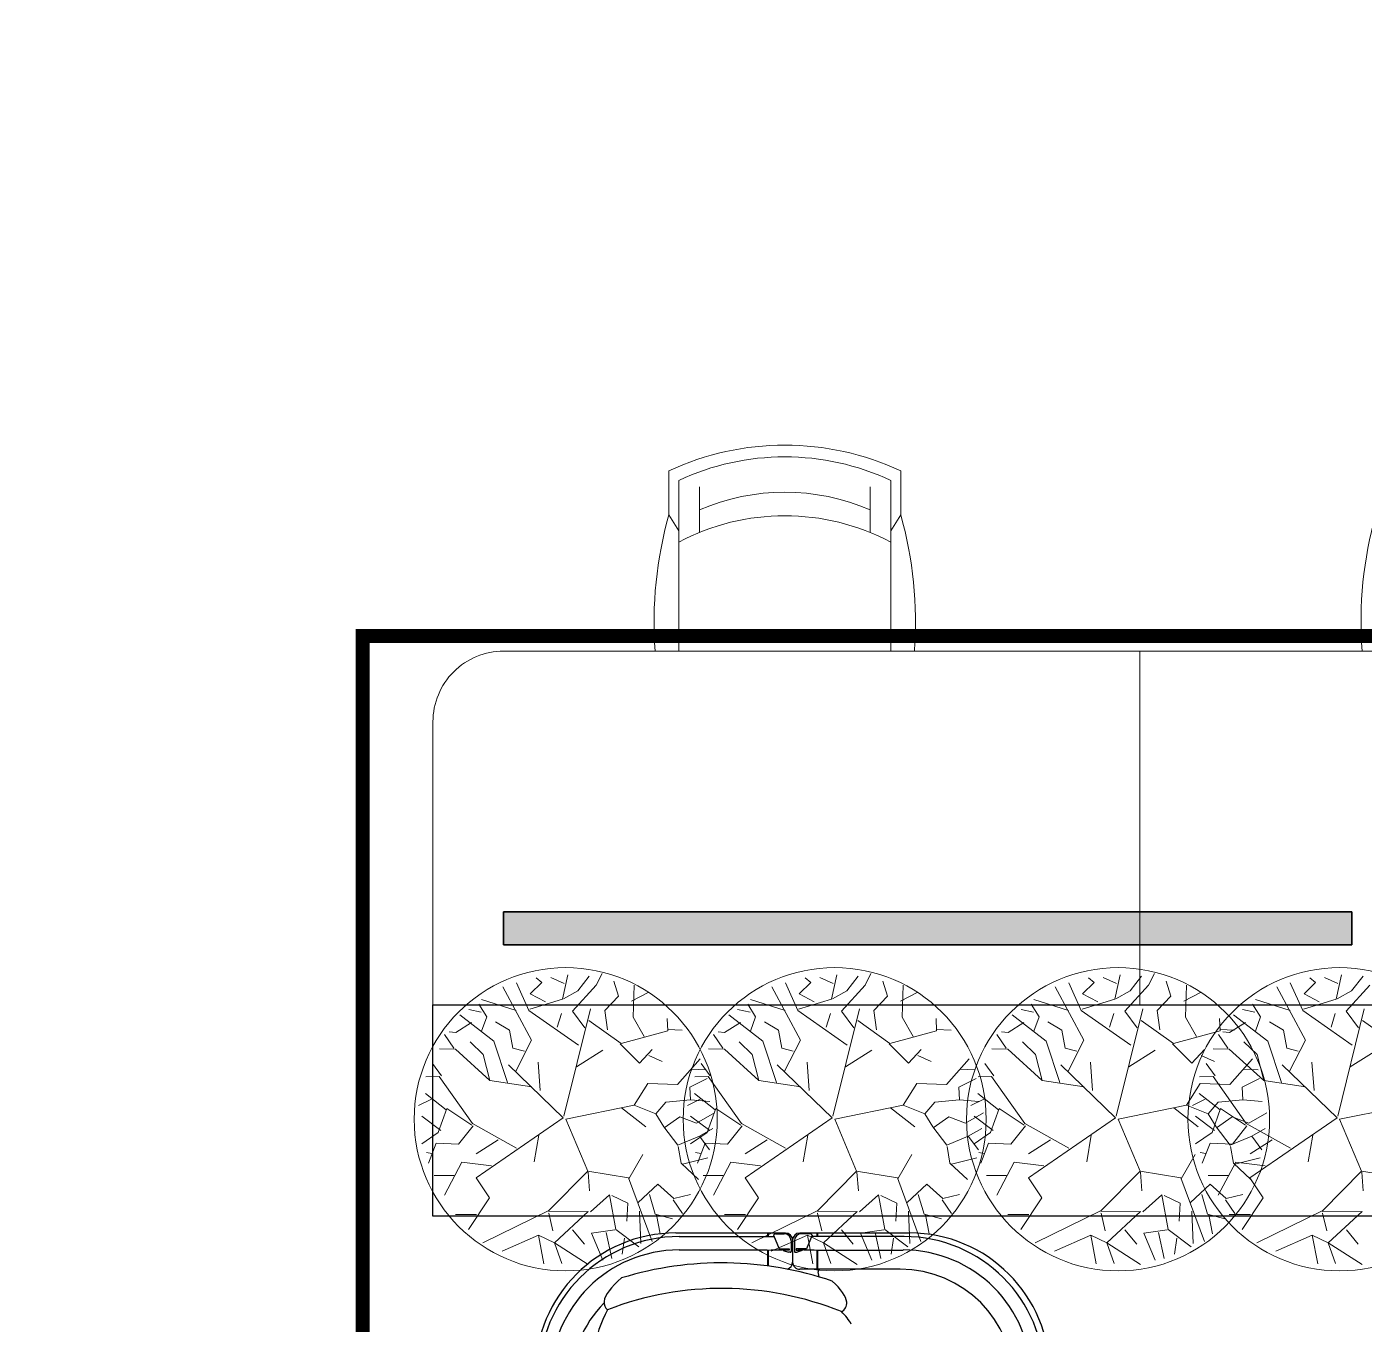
# Model space of a CAD drawing. Header units: millimetres. Extents: x 148480 to 578986, y 39883 to 155062.
# Drawn here: x 226384 to 229222, y 82730 to 85482 of the extents above; entities that cross this region are included whole.
import ezdxf

# ---------------------------------------------------------------- set-up
doc = ezdxf.new("R2010")
doc.units = ezdxf.units.MM
for name, pattern in [('CENTER', [2, 1.25, -0.25, 0.25, -0.25]), ('CONTINU', [0]), ('HIDDEN', [0.375, 0.25, -0.125])]:
    doc.linetypes.add(name, pattern=pattern)
for name, color, linetype in [('CEN', 252, 'CENTER'), ('EL-6FEET SUSPENDED LIGHT', 230, 'Continuous'), ('Flooring', 44, 'Continuous'), ('I - MODULAR', 44, 'Continuous'), ('Layer2', 4, 'Continuous'), ('Layer4', 6, 'Continuous'), ('M-HVAC VRV PIPE', 4, 'Continuous')]:
    doc.layers.add(name, color=color, linetype=linetype)
doc.layers.add('I-01$0$i-plants', color=7, linetype='Continuous', lineweight=13, true_color=0x86b300)
doc.layers.add('ID - MODULAR', color=44, linetype='Continuous', lineweight=5)

# ---------------------------------------------------------------- blocks, each defined once
blk = doc.blocks.new('GFC1')
at = {"layer": 'CEN', "color": 8, "linetype": 'HIDDEN', "lineweight": 0, "ltscale": 1500}
blk.add_lwpolyline([(303830.5, 81074.4), (299729.3, 81074.4), (299729.3, 85175.6), (303830.5, 85175.6)], close=True, dxfattribs=at)
at = {"layer": 'Flooring', "color": 8, "linetype": 'HIDDEN', "ltscale": 1500}
blk.add_arc((300007.7, 78255.1), 12777.8, 229.90697, 79.60318, dxfattribs=at)
at = {"layer": 'I - MODULAR', "color": 8}
for p, q in [((300393.6, 83909.6), (300626.3, 83909.6)), ((300401, 83902.1), (300602.3, 83902.1)), ((300588.5, 83909.6), (300588.5, 83902.1)), ((300590.5, 83902.1), (300590.5, 83909.6)), ((300601, 83905.3), (300612.7, 83875.8)), ((300605.4, 83908), (300623.3, 83908)), ((300638.5, 83892.8), (300638.5, 83870.7)), ((300641.5, 83894.3), (300641.5, 83847.9)), ((300645.3, 83892.8), (300645.3, 83870.7)), ((300656.7, 83909.6), (300889.9, 83909.6)), ((300678.4, 83908), (300660.5, 83908)), ((300682.8, 83905.3), (300671.1, 83875.8)), ((300878, 83902.1), (300681.5, 83902.1)), ((300692.8, 83909.6), (300692.8, 83902.1)), ((300694.9, 83902.1), (300694.9, 83909.6)), ((300533.1, 83873.5), (300400.6, 83873.5)), ((300587.4, 83873.5), (300533.1, 83873.5)), ((300588.5, 83873.5), (300588.5, 83839.8)), ((300590.5, 83839.5), (300590.5, 83873.5)), ((300612.7, 83875.8), (300634.5, 83875.8)), ((300621.8, 83872.2), (300621.8, 83873.4)), ((300634.5, 83873.4), (300621.8, 83873.4)), ((300621.8, 83872.2), (300632.6, 83869.1)), ((300636.3, 83868.7), (300632.8, 83869)), ((300634.5, 83875.8), (300634.5, 83873.4)), ((300647.5, 83868.7), (300651, 83869)), ((300649.2, 83875.8), (300649.2, 83873.4)), ((300671.1, 83875.8), (300649.2, 83875.8)), ((300649.2, 83873.4), (300661.9, 83873.4)), ((300661.9, 83872.2), (300651.2, 83869.1)), ((300661.9, 83872.2), (300661.9, 83873.4)), ((300692.8, 83873.5), (300692.8, 83832.6)), ((300694.9, 83832.6), (300694.9, 83873.5)), ((300696.4, 83873.5), (300750.7, 83873.5)), ((300750.7, 83873.5), (300876.1, 83873.5)), ((300870.1, 83832.6), (300656.7, 83832.6)), ((300698.1, 83816.4), (300695.9, 83827.1))]:
    blk.add_line(p, q, dxfattribs=at)
at = {"layer": 'I - MODULAR', "color": 8, "linetype": 'Continuous'}
blk.add_lwpolyline([(299878.4, 84393.7), (304378.4, 84393.7), (304378.4, 83945.6), (299878.4, 83945.6)], close=True, dxfattribs=at)
at = {"layer": 'I - MODULAR', "color": 8}
for centre, radius, start, end in [((300393.6, 83611.3), 298.3, 90, 180), ((300401, 83604.3), 297.8, 90, 180), ((300605.4, 83903.1), 4.86, 90, 154.3345), ((300623.3, 83892.8), 15.3, 0, 90), ((300626.3, 83894.3), 15.2, 0, 90), ((300656.7, 83894.3), 15.2, 90, 180), ((300660.5, 83892.8), 15.3, 90, 180), ((300678.4, 83903.1), 4.86, 25.6655, 90), ((300878, 83604.3), 297.8, 0, 90), ((300889.9, 83611.9), 297.7, 0, 90), ((300400.6, 83601.6), 272, 90, 180), ((300636.5, 83870.7), 2.02, 265, 0), ((300647.3, 83870.7), 2.02, 180, 275), ((300876.1, 83601.6), 272, 0, 90), ((300491.8, 83117.1), 729.1, 71.2791, 106.9958), ((300626.3, 83847.9), 15.2, 283.4343, 0), ((300656.7, 83847.9), 15.2, 180, 270), ((300700.4, 83828), 4.62, 90, 192), ((300870.1, 83591.3), 241.3, 0, 90), ((300491.8, 83117.1), 675, 67.9696, 111.0811), ((300412.8, 83591.3), 241.3, 135.2935, 180), ((300260.4, 83762.2), 19, 172.766, 233.3755), ((300736.7, 83760.7), 19.8, 294.8418, 7.1946), ((300413.1, 83649.6), 190.7, 149.3295, 176.8836)]:
    blk.add_arc(centre, radius, start, end, dxfattribs=at)
for centre, major_axis, ratio, start_param, end_param in [((300586.8, 83875.8), (44.5, 0), 0.051024, 4.724263, 6.283907), ((300697, 83875.8), (44.5, 0), 0.051024, 3.140871, 4.700515), ((300936.9, 83994), (694.6, 238.9), 0.160816, 2.756992, 3.062566), ((300065.6, 84000.3), (-689.7, 246.9), 0.161068, 3.2231, 3.498233), ((300653.5, 83722), (-117.8, 47.6), 0.529715, 3.717763, 4.061141)]:
    blk.add_ellipse(centre, major_axis=major_axis, ratio=ratio, start_param=start_param, end_param=end_param, dxfattribs=at)
at = {"layer": 'I-01$0$i-plants', "color": 8}
for p, q in [((300224.7, 84434.9), (300237.1, 84460.2)), ((300795.4, 84434.9), (300807.8, 84460.2)), ((301396.7, 84434.9), (301409.1, 84460.2)), ((300087.7, 84318.8), (300026.9, 84431.8)), ((300082.1, 84381.5), (300055.6, 84440.4)), ((300085, 84417.1), (300109.2, 84440.6)), ((300109.2, 84440.6), (300097.4, 84450.5)), ((300156.7, 84438.6), (300128.3, 84451.6)), ((300153.1, 84405.3), (300164.4, 84457.2)), ((300174.3, 84379.8), (300224.7, 84434.9)), ((300185.7, 84423.2), (300209.9, 84454.6)), ((300272, 84411.6), (300262.4, 84443.8)), ((300303, 84367.5), (300305.1, 84435)), ((300658.4, 84318.8), (300597.6, 84431.8)), ((300652.8, 84381.5), (300626.3, 84440.4)), ((300655.7, 84417.1), (300679.9, 84440.6)), ((300679.9, 84440.6), (300668.1, 84450.5)), ((300727.4, 84438.6), (300699, 84451.6)), ((300723.8, 84405.3), (300735.1, 84457.2)), ((300745, 84379.8), (300795.4, 84434.9)), ((300756.5, 84423.2), (300780.7, 84454.6)), ((300842.8, 84411.6), (300833.1, 84443.8)), ((300873.7, 84367.5), (300875.8, 84435)), ((301259.7, 84318.8), (301198.9, 84431.8)), ((301254.1, 84381.5), (301227.6, 84440.4)), ((301257, 84417.1), (301281.2, 84440.6)), ((301281.2, 84440.6), (301269.4, 84450.5)), ((301328.7, 84438.6), (301300.3, 84451.6)), ((301325.1, 84405.3), (301336.4, 84457.2)), ((301346.3, 84379.8), (301396.7, 84434.9)), ((301357.7, 84423.2), (301381.9, 84454.6)), ((301444, 84411.6), (301434.4, 84443.8)), ((301475, 84367.5), (301477.1, 84435)), ((301729.6, 84318.8), (301668.9, 84431.8)), ((301724.1, 84381.5), (301697.5, 84440.4)), ((301727, 84417.1), (301751.1, 84440.6)), ((301751.1, 84440.6), (301739.3, 84450.5)), ((301798.6, 84438.6), (301770.2, 84451.6)), ((301795, 84405.3), (301806.3, 84457.2)), ((301816.2, 84379.8), (301866.6, 84434.9)), ((301827.7, 84423.2), (301851.9, 84454.6)), ((300055.3, 84381.6), (299981.4, 84404.8)), ((300083.6, 84384.5), (300153.1, 84405.3)), ((300116.9, 84400.1), (300085, 84417.1)), ((300155.3, 84406), (300185.7, 84423.2)), ((300243.1, 84381.4), (300272, 84411.6)), ((300299.7, 84401.2), (300336.4, 84420.3)), ((300626, 84381.6), (300552.1, 84404.8)), ((300654.3, 84384.5), (300723.8, 84405.3)), ((300687.6, 84400.1), (300655.7, 84417.1)), ((300726, 84406), (300756.5, 84423.2)), ((300813.8, 84381.4), (300842.8, 84411.6)), ((300870.4, 84401.2), (300907.1, 84420.3)), ((301227.3, 84381.6), (301153.4, 84404.8)), ((301255.6, 84384.5), (301325.1, 84405.3)), ((301288.9, 84400.1), (301257, 84417.1)), ((301327.3, 84406), (301357.7, 84423.2)), ((301415.1, 84381.4), (301444, 84411.6)), ((301471.7, 84401.2), (301508.4, 84420.3)), ((301697.2, 84381.6), (301623.4, 84404.8)), ((301725.5, 84384.5), (301795, 84405.3)), ((301758.9, 84400.1), (301727, 84417.1)), ((301797.2, 84406), (301827.7, 84423.2)), ((299980.6, 84378), (299954.2, 84383.5)), ((299992.4, 84368.1), (299975.4, 84395.2)), ((300186.9, 84308.3), (300082.1, 84381.5)), ((300142.1, 84345.8), (300151.2, 84375.4)), ((300156.2, 84157.2), (300212.5, 84384.7)), ((300200.5, 84344.6), (300174.3, 84379.8)), ((300248.7, 84340.3), (300243.1, 84381.4)), ((300551.3, 84378), (300524.9, 84383.5)), ((300563.1, 84368.1), (300546.2, 84395.2)), ((300757.6, 84308.3), (300652.8, 84381.5)), ((300712.8, 84345.8), (300721.9, 84375.4)), ((300726.9, 84157.2), (300783.2, 84384.7)), ((300771.2, 84344.6), (300745, 84379.8)), ((300819.4, 84340.3), (300813.8, 84381.4)), ((301152.6, 84378), (301126.2, 84383.5)), ((301164.4, 84368.1), (301147.4, 84395.2)), ((301358.9, 84308.3), (301254.1, 84381.5)), ((301314.1, 84345.8), (301323.2, 84375.4)), ((301328.2, 84157.2), (301384.5, 84384.7)), ((301372.5, 84344.6), (301346.3, 84379.8)), ((301420.7, 84340.3), (301415.1, 84381.4)), ((301622.6, 84378), (301596.1, 84383.5)), ((301634.4, 84368.1), (301617.4, 84395.2)), ((301828.9, 84308.3), (301724.1, 84381.5)), ((301784, 84345.8), (301793.1, 84375.4)), ((301798.1, 84157.2), (301854.4, 84384.7)), ((301842.4, 84344.6), (301816.2, 84379.8)), ((299960.5, 84355.7), (299926.6, 84334.9)), ((300007.9, 84316.5), (299935.5, 84372.2)), ((299981.4, 84337.9), (299992.4, 84368.1)), ((300041, 84339.9), (300011.2, 84357.5)), ((300209, 84360.5), (300277.4, 84311.4)), ((300326.6, 84326.1), (300303, 84367.5)), ((300376.5, 84338.6), (300375.4, 84364.8)), ((300531.2, 84355.7), (300497.3, 84334.9)), ((300578.6, 84316.5), (300506.2, 84372.2)), ((300552.1, 84337.9), (300563.1, 84368.1)), ((300611.7, 84339.9), (300581.9, 84357.5)), ((300779.7, 84360.5), (300848.1, 84311.4)), ((300897.3, 84326.1), (300873.7, 84367.5)), ((300947.2, 84338.6), (300946.1, 84364.8)), ((301132.5, 84355.7), (301098.6, 84334.9)), ((301179.9, 84316.5), (301107.5, 84372.2)), ((301153.4, 84337.9), (301164.4, 84368.1)), ((301213, 84339.9), (301183.2, 84357.5)), ((301381, 84360.5), (301449.4, 84311.4)), ((301498.6, 84326.1), (301475, 84367.5)), ((301548.5, 84338.6), (301547.4, 84364.8)), ((301602.4, 84355.7), (301568.6, 84334.9)), ((301649.8, 84316.5), (301577.4, 84372.2)), ((301623.4, 84337.9), (301634.4, 84368.1)), ((301682.9, 84339.9), (301653.2, 84357.5)), ((301850.9, 84360.5), (301919.3, 84311.4)), ((299923, 84301.6), (299903.2, 84330.4)), ((299926.6, 84334.9), (299912.7, 84336)), ((300048, 84301.6), (300041, 84339.9)), ((300053.9, 84252.5), (300087.7, 84318.8)), ((300277.4, 84311.4), (300376.5, 84338.6)), ((300375.8, 84340.9), (300407.4, 84339.8)), ((300493.8, 84301.6), (300473.9, 84330.4)), ((300497.3, 84334.9), (300483.4, 84336)), ((300618.7, 84301.6), (300611.7, 84339.9)), ((300624.6, 84252.5), (300658.4, 84318.8)), ((300848.1, 84311.4), (300947.2, 84338.6)), ((300946.5, 84340.9), (300978.1, 84339.8)), ((301095, 84301.6), (301075.2, 84330.4)), ((301098.6, 84334.9), (301084.7, 84336)), ((301220, 84301.6), (301213, 84339.9)), ((301225.9, 84252.5), (301259.7, 84318.8)), ((301449.4, 84311.4), (301548.5, 84338.6)), ((301565, 84301.6), (301545.2, 84330.4)), ((301547.8, 84340.9), (301579.4, 84339.8)), ((301568.6, 84334.9), (301554.7, 84336)), ((301690, 84301.6), (301682.9, 84339.9)), ((301695.9, 84252.5), (301729.6, 84318.8)), ((299926, 84299.7), (299892.1, 84300.5)), ((299999.3, 84233.2), (299926, 84299.7)), ((299985.2, 84288.1), (299957.1, 84314.7)), ((300036.6, 84228.5), (300007.9, 84316.5)), ((300072.3, 84295.5), (300048, 84301.6)), ((300182.9, 84261.8), (300239.1, 84297.4)), ((300275.5, 84310.8), (300316.7, 84269.8)), ((300316.7, 84269.8), (300343.6, 84299)), ((300496.7, 84299.7), (300462.8, 84300.5)), ((300570, 84233.2), (300496.7, 84299.7)), ((300555.9, 84288.1), (300527.9, 84314.7)), ((300607.3, 84228.5), (300578.6, 84316.5)), ((300643, 84295.5), (300618.7, 84301.6)), ((300753.6, 84261.8), (300809.8, 84297.4)), ((300846.2, 84310.8), (300887.4, 84269.8)), ((300887.4, 84269.8), (300914.3, 84299)), ((301098, 84299.7), (301064.1, 84300.5)), ((301171.3, 84233.2), (301098, 84299.7)), ((301157.2, 84288.1), (301129.1, 84314.7)), ((301208.6, 84228.5), (301179.9, 84316.5)), ((301244.3, 84295.5), (301220, 84301.6)), ((301354.9, 84261.8), (301411.1, 84297.4)), ((301447.5, 84310.8), (301488.7, 84269.8)), ((301488.7, 84269.8), (301515.6, 84299)), ((301567.9, 84299.7), (301534.1, 84300.5)), ((301641.2, 84233.2), (301567.9, 84299.7)), ((301627.1, 84288.1), (301599.1, 84314.7)), ((301678.6, 84228.5), (301649.8, 84316.5)), ((301714.2, 84295.5), (301690, 84301.6)), ((301824.8, 84261.8), (301881.1, 84297.4)), ((299896.2, 84242.7), (299877.1, 84269.1)), ((299999.3, 84233.2), (299985.2, 84288.1)), ((300154.8, 84154), (300038.4, 84266.5)), ((300106.2, 84211.9), (300101.7, 84272.1)), ((300336.2, 84286.2), (300364.6, 84273.2)), ((300397.2, 84224.2), (300445.7, 84278.8)), ((300466.9, 84242.7), (300447.8, 84269.1)), ((300570, 84233.2), (300555.9, 84288.1)), ((300725.5, 84154), (300609.1, 84266.5)), ((300676.9, 84211.9), (300672.4, 84272.1)), ((300906.9, 84286.2), (300935.3, 84273.2)), ((300968, 84224.2), (301016.4, 84278.8)), ((301068.2, 84242.7), (301049.1, 84269.1)), ((301171.3, 84233.2), (301157.2, 84288.1)), ((301326.8, 84154), (301210.4, 84266.5)), ((301278.2, 84211.9), (301273.7, 84272.1)), ((301508.2, 84286.2), (301536.6, 84273.2)), ((301538.2, 84242.7), (301519, 84269.1)), ((301569.2, 84224.2), (301617.7, 84278.8)), ((301641.2, 84233.2), (301627.1, 84288.1)), ((301796.7, 84154), (301680.4, 84266.5)), ((301748.1, 84211.9), (301743.6, 84272.1)), ((299891.9, 84241.4), (299863.2, 84240.9)), ((299962.1, 84141.8), (299891.9, 84241.4)), ((300088.1, 84219.9), (299999.3, 84233.2)), ((300423.7, 84218.7), (300460.5, 84237.5)), ((300427.7, 84257.4), (300457.2, 84255.3)), ((300462.6, 84241.4), (300433.9, 84240.9)), ((300532.9, 84141.8), (300462.6, 84241.4)), ((300658.9, 84219.9), (300570, 84233.2)), ((300994.4, 84218.7), (301031.2, 84237.5)), ((300998.4, 84257.4), (301027.9, 84255.3)), ((301063.9, 84241.4), (301035.2, 84240.9)), ((301134.1, 84141.8), (301063.9, 84241.4)), ((301260.1, 84219.9), (301171.3, 84233.2)), ((301533.8, 84241.4), (301505.1, 84240.9)), ((301604.1, 84141.8), (301533.8, 84241.4)), ((301595.7, 84218.7), (301632.5, 84237.5)), ((301599.7, 84257.4), (301629.2, 84255.3)), ((301730.1, 84219.9), (301641.2, 84233.2)), ((299906.6, 84170.8), (299862.5, 84205.7)), ((300305.4, 84180.4), (300334.1, 84226.5)), ((300334.1, 84226.5), (300397.2, 84224.2)), ((300424.8, 84192.2), (300423.7, 84218.7)), ((300477.3, 84170.8), (300433.2, 84205.7)), ((300876.2, 84180.4), (300904.8, 84226.5)), ((300904.8, 84226.5), (300968, 84224.2)), ((300995.5, 84192.2), (300994.4, 84218.7)), ((301078.6, 84170.8), (301034.5, 84205.7)), ((301477.4, 84180.4), (301506.1, 84226.5)), ((301548.5, 84170.8), (301504.5, 84205.7)), ((301506.1, 84226.5), (301569.2, 84224.2)), ((301596.8, 84192.2), (301595.7, 84218.7)), ((299875, 84193.5), (299847.8, 84180)), ((300160.1, 84150.9), (300305.4, 84180.4)), ((300305.4, 84180.4), (300351.4, 84162)), ((300351.4, 84162), (300372.7, 84187.2)), ((300372.7, 84187.2), (300424.8, 84192.2)), ((300445.7, 84193.5), (300418.5, 84180)), ((300424.8, 84192.2), (300466.1, 84188.3)), ((300730.8, 84150.9), (300876.2, 84180.4)), ((300876.2, 84180.4), (300922.1, 84162)), ((300922.1, 84162), (300943.4, 84187.2)), ((300943.4, 84187.2), (300995.5, 84192.2)), ((300995.5, 84192.2), (301036.8, 84188.3)), ((301047, 84193.5), (301019.8, 84180)), ((301332.1, 84150.9), (301477.4, 84180.4)), ((301477.4, 84180.4), (301523.4, 84162)), ((301517, 84193.5), (301489.8, 84180)), ((301523.4, 84162), (301544.7, 84187.2)), ((301544.7, 84187.2), (301596.8, 84192.2)), ((301596.8, 84192.2), (301638.1, 84188.3)), ((301802, 84150.9), (301947.4, 84180.4)), ((299895, 84127), (299854.5, 84157.6)), ((299907.8, 84173.6), (299889.7, 84122.9)), ((299960.8, 84138.6), (299907.8, 84173.6)), ((300154.8, 84154), (299969.9, 84026.5)), ((300160.1, 84150.9), (300206.7, 84040.8)), ((300278.2, 84175.1), (300330.4, 84134.5)), ((300351.4, 84162), (300368.3, 84134.9)), ((300369, 84132.6), (300402.1, 84156)), ((300402.1, 84156), (300437.5, 84142.2)), ((300465.7, 84127), (300425.2, 84157.6)), ((300437.5, 84142.2), (300475.6, 84164.6)), ((300478.5, 84173.6), (300460.4, 84122.9)), ((300531.5, 84138.6), (300478.5, 84173.6)), ((300725.5, 84154), (300540.6, 84026.5)), ((300730.8, 84150.9), (300777.4, 84040.8)), ((300848.9, 84175.1), (300901.1, 84134.5)), ((300922.1, 84162), (300939, 84134.9)), ((300939.7, 84132.6), (300972.8, 84156)), ((300972.8, 84156), (301008.2, 84142.2)), ((301008.2, 84142.2), (301046.3, 84164.6)), ((301067, 84127), (301026.5, 84157.6)), ((301079.8, 84173.6), (301061.7, 84122.9)), ((301132.8, 84138.6), (301079.8, 84173.6)), ((301326.8, 84154), (301141.9, 84026.5)), ((301332.1, 84150.9), (301378.7, 84040.8)), ((301450.2, 84175.1), (301502.4, 84134.5)), ((301536.9, 84127), (301496.5, 84157.6)), ((301523.4, 84162), (301540.3, 84134.9)), ((301549.7, 84173.6), (301531.6, 84122.9)), ((301541, 84132.6), (301574.1, 84156)), ((301602.7, 84138.6), (301549.7, 84173.6)), ((301574.1, 84156), (301609.5, 84142.2)), ((301609.5, 84142.2), (301647.6, 84164.6)), ((301796.7, 84154), (301611.8, 84026.5)), ((301802, 84150.9), (301848.7, 84040.8)), ((299889.7, 84122.9), (299854.5, 84098.9)), ((299963.6, 84136.9), (299932.8, 84098)), ((300055.9, 84089.7), (299962.1, 84141.8)), ((300368.3, 84134.9), (300398.1, 84095.7)), ((300460.4, 84122.9), (300425.2, 84098.9)), ((300443.7, 84114.7), (300472.2, 84131.4)), ((300534.3, 84136.9), (300503.6, 84098)), ((300626.6, 84089.7), (300532.9, 84141.8)), ((300939, 84134.9), (300968.8, 84095.7)), ((301014.4, 84114.7), (301043, 84131.4)), ((301061.7, 84122.9), (301026.5, 84098.9)), ((301135.6, 84136.9), (301104.8, 84098)), ((301227.9, 84089.7), (301134.1, 84141.8)), ((301531.6, 84122.9), (301496.4, 84098.9)), ((301540.3, 84134.9), (301570.1, 84095.7)), ((301605.5, 84136.9), (301574.8, 84098)), ((301697.8, 84089.7), (301604.1, 84141.8)), ((301615.7, 84114.7), (301644.2, 84131.4)), ((299885.4, 84100), (299868.9, 84057.6)), ((299932.8, 84098), (299885.4, 84100)), ((300017, 84107.3), (299970.3, 84077.4)), ((300103.3, 84117.3), (300093.5, 84060.6)), ((300398.1, 84095.7), (300443.7, 84114.7)), ((300398.8, 84093.1), (300404.8, 84057.4)), ((300456.1, 84100), (300439.6, 84057.6)), ((300443.7, 84114.7), (300465.5, 84086.2)), ((300503.6, 84098), (300456.1, 84100)), ((300587.7, 84107.3), (300541, 84077.4)), ((300674, 84117.3), (300664.2, 84060.6)), ((300968.8, 84095.7), (301014.4, 84114.7)), ((300969.6, 84093.1), (300975.5, 84057.4)), ((301014.4, 84114.7), (301036.2, 84086.2)), ((301057.4, 84100), (301040.9, 84057.6)), ((301104.8, 84098), (301057.4, 84100)), ((301189, 84107.3), (301142.3, 84077.4)), ((301275.3, 84117.3), (301265.5, 84060.6)), ((301527.3, 84100), (301510.9, 84057.6)), ((301574.8, 84098), (301527.3, 84100)), ((301570.1, 84095.7), (301615.7, 84114.7)), ((301570.8, 84093.1), (301576.8, 84057.4)), ((301658.9, 84107.3), (301612.2, 84077.4)), ((301615.7, 84114.7), (301637.5, 84086.2)), ((301745.3, 84117.3), (301735.4, 84060.6)), ((299876.2, 84078.5), (299864.5, 84080.3)), ((300294.2, 84024.3), (300323.6, 84075.9)), ((300407.7, 84055.8), (300461.7, 84069.2)), ((300446.9, 84078.5), (300435.2, 84080.3)), ((300864.9, 84024.3), (300894.3, 84075.9)), ((300978.4, 84055.8), (301032.4, 84069.2)), ((301048.2, 84078.5), (301036.5, 84080.3)), ((301466.2, 84024.3), (301495.6, 84075.9)), ((301518.1, 84078.5), (301506.4, 84080.3)), ((301579.7, 84055.8), (301633.7, 84069.2)), ((299939.8, 84060.1), (299902.8, 83989.9)), ((300002.3, 84052), (299939.8, 84060.1)), ((300206.7, 84040.8), (300124.5, 83957.4)), ((300206.7, 84040.8), (300293.5, 84026.9)), ((300207.4, 84038.5), (300210.4, 83999.1)), ((300404.8, 84057.4), (300442, 84023)), ((300510.5, 84060.1), (300473.5, 83989.9)), ((300573.1, 84052), (300510.5, 84060.1)), ((300777.4, 84040.8), (300695.2, 83957.4)), ((300777.4, 84040.8), (300864.2, 84026.9)), ((300778.1, 84038.5), (300781.1, 83999.1)), ((300975.5, 84057.4), (301012.7, 84023)), ((301111.8, 84060.1), (301074.8, 83989.9)), ((301174.3, 84052), (301111.8, 84060.1)), ((301378.7, 84040.8), (301296.5, 83957.4)), ((301378.7, 84040.8), (301465.5, 84026.9)), ((301379.4, 84038.5), (301382.4, 83999.1)), ((301581.7, 84060.1), (301544.7, 83989.9)), ((301576.8, 84057.4), (301614, 84023)), ((301644.3, 84052), (301581.7, 84060.1)), ((301848.7, 84040.8), (301766.4, 83957.4)), ((301848.7, 84040.8), (301935.4, 84026.9)), ((301849.4, 84038.5), (301852.3, 83999.1)), ((299923.7, 84031.2), (299881.1, 84031.6)), ((299970, 84026.4), (299998.3, 83983.9)), ((300293.5, 84026.9), (300343.2, 83891.4)), ((300314, 83974), (300355.6, 84013.3)), ((300355.6, 84013.3), (300389.4, 83983.1)), ((300494.4, 84031.2), (300451.9, 84031.6)), ((300540.7, 84026.4), (300569, 83983.9)), ((300864.2, 84026.9), (300913.9, 83891.4)), ((300884.7, 83974), (300926.3, 84013.3)), ((300926.3, 84013.3), (300960.1, 83983.1)), ((301095.7, 84031.2), (301053.1, 84031.6)), ((301142, 84026.4), (301170.3, 83983.9)), ((301465.5, 84026.9), (301515.2, 83891.4)), ((301486, 83974), (301527.6, 84013.3)), ((301565.6, 84031.2), (301523.1, 84031.6)), ((301527.6, 84013.3), (301561.4, 83983.1)), ((301611.9, 84026.4), (301640.2, 83983.9)), ((299998.3, 83983.9), (299953.6, 83916.8)), ((300212.7, 83954.2), (300253, 83990.7)), ((300253, 83990.7), (300266.3, 83916.8)), ((300257.9, 83989.3), (300292, 83972.7)), ((300337.6, 83991.6), (300350.2, 83949.8)), ((300387.9, 83980.2), (300407.8, 83951.2)), ((300389.4, 83983.1), (300424.7, 83991.2)), ((300569, 83983.9), (300524.3, 83916.8)), ((300783.4, 83954.2), (300823.7, 83990.7)), ((300823.7, 83990.7), (300837, 83916.8)), ((300828.6, 83989.3), (300862.7, 83972.7)), ((300908.3, 83991.6), (300920.9, 83949.8)), ((300958.6, 83980.2), (300978.5, 83951.2)), ((300960.1, 83983.1), (300995.4, 83991.2)), ((301170.3, 83983.9), (301125.6, 83916.8)), ((301384.7, 83954.2), (301425, 83990.7)), ((301425, 83990.7), (301438.3, 83916.8)), ((301429.9, 83989.3), (301464, 83972.7)), ((301509.6, 83991.6), (301522.2, 83949.8)), ((301559.9, 83980.2), (301579.8, 83951.2)), ((301561.4, 83983.1), (301596.7, 83991.2)), ((301640.2, 83983.9), (301595.6, 83916.8)), ((300124.5, 83957.4), (299984.5, 83888.5)), ((300123.3, 83954.2), (300207.8, 83955.5)), ((300124, 83952), (300133, 83914.3)), ((300207.8, 83955.5), (300136.3, 83888.5)), ((300292, 83972.7), (300289.9, 83934.5)), ((300317, 83956.1), (300319.7, 83887.2)), ((300350.2, 83949.8), (300386.8, 83939.6)), ((300695.2, 83957.4), (300555.2, 83888.5)), ((300694.1, 83954.2), (300778.6, 83955.5)), ((300694.7, 83952), (300703.7, 83914.3)), ((300778.6, 83955.5), (300707, 83888.5)), ((300862.7, 83972.7), (300860.6, 83934.5)), ((300887.7, 83956.1), (300890.4, 83887.2)), ((300920.9, 83949.8), (300957.6, 83939.6)), ((301296.5, 83957.4), (301156.5, 83888.5)), ((301295.3, 83954.2), (301379.8, 83955.5)), ((301296, 83952), (301305, 83914.3)), ((301379.8, 83955.5), (301308.3, 83888.5)), ((301464, 83972.7), (301461.9, 83934.5)), ((301489, 83956.1), (301491.7, 83887.2)), ((301522.2, 83949.8), (301558.8, 83939.6)), ((301766.4, 83957.4), (301626.4, 83888.5)), ((301765.3, 83954.2), (301849.8, 83955.5)), ((301766, 83952), (301774.9, 83914.3)), ((301849.8, 83955.5), (301778.2, 83888.5)), ((299970.8, 83948.8), (299926.3, 83948.9)), ((300353, 83948.2), (300360.5, 83907.6)), ((300541.5, 83948.8), (300497, 83948.9)), ((300923.7, 83948.2), (300931.2, 83907.6)), ((301142.8, 83948.8), (301098.3, 83948.9)), ((301525, 83948.2), (301532.5, 83907.6)), ((301612.8, 83948.8), (301568.2, 83948.9)), ((300102.4, 83905.2), (300025.3, 83871.4)), ((300136.3, 83888.5), (300102.4, 83905.2)), ((300102.4, 83905.2), (300113.9, 83844.2)), ((300174.8, 83916.3), (300199.6, 83885.9)), ((300264.2, 83916.2), (300215, 83909.2)), ((300215, 83909.2), (300238.8, 83852.3)), ((300245.8, 83910.7), (300258, 83855.3)), ((300266.3, 83916.8), (300315.2, 83880.6)), ((300285.1, 83898.4), (300279.6, 83864.6)), ((300673.1, 83905.2), (300596, 83871.4)), ((300707, 83888.5), (300673.1, 83905.2)), ((300673.1, 83905.2), (300684.6, 83844.2)), ((300745.5, 83916.3), (300770.3, 83885.9)), ((300834.9, 83916.2), (300785.7, 83909.2)), ((300785.7, 83909.2), (300809.5, 83852.3)), ((300816.5, 83910.7), (300828.7, 83855.3)), ((300837, 83916.8), (300885.9, 83880.6)), ((300855.8, 83898.4), (300850.4, 83864.6)), ((301274.4, 83905.2), (301197.3, 83871.4)), ((301308.3, 83888.5), (301274.4, 83905.2)), ((301274.4, 83905.2), (301285.9, 83844.2)), ((301346.8, 83916.3), (301371.6, 83885.9)), ((301436.2, 83916.2), (301387, 83909.2)), ((301387, 83909.2), (301410.8, 83852.3)), ((301417.8, 83910.7), (301430, 83855.3)), ((301438.3, 83916.8), (301487.2, 83880.6)), ((301457.1, 83898.4), (301451.6, 83864.6)), ((301744.3, 83905.2), (301667.2, 83871.4)), ((301778.2, 83888.5), (301744.3, 83905.2)), ((301744.3, 83905.2), (301755.8, 83844.2)), ((301816.8, 83916.3), (301841.5, 83885.9)), ((300136.3, 83888.5), (300208, 83843.1)), ((300136.3, 83888.5), (300151.7, 83845)), ((300707, 83888.5), (300778.7, 83843.1)), ((300707, 83888.5), (300722.4, 83845)), ((301308.3, 83888.5), (301380, 83843.1)), ((301308.3, 83888.5), (301323.7, 83845)), ((301778.2, 83888.5), (301849.9, 83843.1)), ((301778.2, 83888.5), (301793.7, 83845))]:
    blk.add_line(p, q, dxfattribs=at)
at = {"layer": 'I-01$0$i-plants', "color": 8, "linetype": 'CONTINU'}
for centre in [(300160.1, 84150.9), (300730.8, 84150.9), (301332.1, 84150.9), (301802, 84150.9)]:
    blk.add_circle(centre, 321.5, dxfattribs=at)
at = {"layer": 'ID - MODULAR', "color": 8, "ltscale": 500}
for p, q in [((300378.9, 85525.9), (300378.9, 85432.7)), ((300870.9, 85432.7), (300870.9, 85525.9)), ((300400.1, 85505.6), (300400.1, 85374.8)), ((300849.8, 85374.8), (300849.8, 85505.6)), ((300400.1, 85398.5), (300378.9, 85432.7)), ((300849.8, 85398.5), (300870.9, 85432.7)), ((300400.1, 85396.8), (300400.1, 85398.5)), ((300849.8, 85396.8), (300849.8, 85398.5)), ((300400.1, 85143.7), (300400.1, 85374.8)), ((300849.8, 85374.8), (300849.8, 85143.7))]:
    blk.add_line(p, q, dxfattribs=at)
at = {"layer": 'ID - MODULAR', "color": 8, "ltscale": 500, "extrusion": (0, 0, -1)}
for p, q in [((300443.9, 85491.7), (300443.9, 85395.3)), ((300806, 85491.7), (300806, 85395.3))]:
    blk.add_line(p, q, dxfattribs=at)
at = {"layer": 'ID - MODULAR', "color": 8, "ltscale": 500}
blk.add_lwpolyline([(299878.4, 84393.7), (299878.4, 84993.7, -0.414214), (300028.4, 85143.7), (301378.4, 85143.7), (301378.4, 84393.7)], format="xyb", close=True, dxfattribs=at)
blk.add_lwpolyline([(301378.4, 84393.7), (301378.4, 85143.7), (302878.4, 85143.7), (302878.4, 84393.7)], close=True, dxfattribs=at)
at = {"layer": 'ID - MODULAR', "color": 8, "ltscale": 500, "extrusion": (0, 0, -1)}
for centre, major_axis, start_param, end_param in [((300624.9, 84999.7), (0, -580.8), 2.704257, 3.578932), ((300624.9, 85024.7), (0, 530.9), 5.845838, 6.720513), ((300624.9, 85024.7), (0, 455.9), 5.8748, 6.691551), ((301186.1, 85205.4), (0, -838.5), 1.49727, 1.845387), ((300624.9, 84949.8), (0, -480.9), 2.65511, 3.628104), ((300063.8, 85205.4), (0, -838.5), 4.437818, 4.785935), ((302686.1, 85205.4), (0, -838.5), 1.49727, 1.845387)]:
    blk.add_ellipse(centre, major_axis=major_axis, ratio=1, start_param=start_param, end_param=end_param, dxfattribs=at)
blk = doc.blocks.new('BEAM')
at = {"layer": 'CEN', "color": 11, "linetype": 'HIDDEN', "lineweight": 0, "ltscale": 1500, "const_width": 30}
blk.add_lwpolyline([(363830.5, 81074.4), (359729.3, 81074.4), (359729.3, 85175.6), (363830.5, 85175.6)], close=True, dxfattribs=at)
blk = doc.blocks.new('BEE')
at = {"layer": 'M-HVAC VRV PIPE', "linetype": 'Continuous'}
blk.add_blockref('BEAM', (0, 0), dxfattribs=at)
blk = doc.blocks.new('EL-4FEET LHT')
at = {"layer": 'EL-6FEET SUSPENDED LIGHT'}
h = blk.add_hatch(color=8, dxfattribs=at)
h.set_gradient(color1=(128, 128, 128), color2=(122, 122, 122), one_color=1, tint=0.48)
h.paths.add_polyline_path([(1864094.1, -166721.5), (1864094.1, -166791.5), (1865894.1, -166791.5), (1865894.1, -166721.5)])
at = {"layer": 'EL-6FEET SUSPENDED LIGHT', "color": 8}
for points in [[(1864094.1, -166721.5), (1865894.1, -166721.5), (1865894.1, -166791.5), (1864094.1, -166791.5)], [(1864094.1, -166721.5), (1864094.1, -166791.5), (1865894.1, -166791.5), (1865894.1, -166721.5)]]:
    blk.add_lwpolyline(points, close=True, dxfattribs=at)

msp = doc.modelspace()

# ---------------------------------------------------------------- block references
at = {"layer": 'Layer4', "linetype": 'Continuous', "rotation": 360}
msp.add_blockref('GFC1', (-72632.4, -986), dxfattribs=at)

# ---------------------------------------------------------------- next in the draw order: block references
at = {"layer": 'EL-6FEET SUSPENDED LIGHT', "color": 2, "rotation": 360}
msp.add_blockref('EL-4FEET LHT', (-1636698.1, 250326.3), dxfattribs=at)
at = {"layer": 'Layer2', "linetype": 'Continuous', "rotation": 360}
msp.add_blockref('BEE', (-132632.4, -986), dxfattribs=at)

doc.saveas('drawing.dxf')
